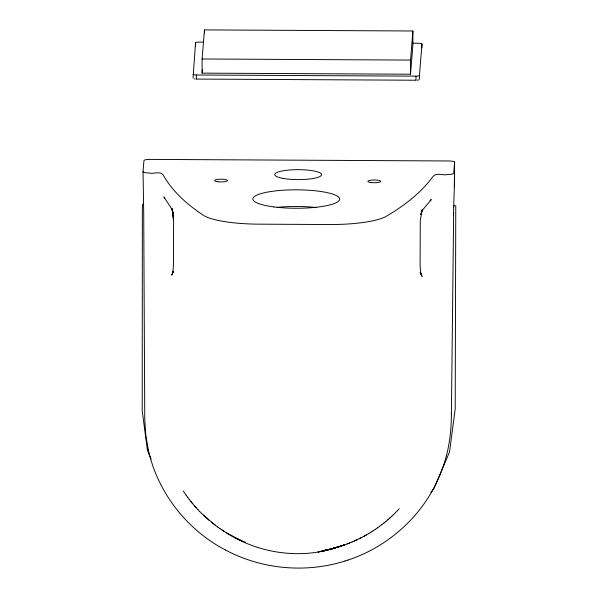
<?xml version="1.0" encoding="UTF-8"?>
<svg xmlns="http://www.w3.org/2000/svg" width="598" height="598" viewBox="0 0 598 598"><rect width="100%" height="100%" fill="white"/><g stroke="black" fill="none" stroke-linecap="round" stroke-linejoin="round"><path stroke-width="0.9" d="M203.671 42.129L199.014 42.107A3.409 0.725 0.1 0 0 195.553 42.809L193.034 78.114M195.553 42.809L195.561 46.659M193.027 74.264A3.409 0.725 0.1 0 0 196.368 75.004L196.368 78.854M202.102 73.128L202.124 58.985L204.464 29.9L412.904 30.991L412.874 45.134L410.534 74.219L202.102 73.128L202.393 69.488M204.456 33.436L204.464 29.9M410.534 74.219L410.564 60.077L412.904 30.991M415.954 79.953L415.961 76.155A3.409 0.725 0.1 0 0 419.422 75.453L421.956 43.998A3.409 0.725 0.1 0 0 418.607 43.258L412.097 43.22M419.422 75.453L419.4 79.302M421.956 43.998L421.941 47.795M453.62 215.437L453.628 212.933M453.665 207.521L454.375 185.948M454.375 186.875L454.532 162.058M453.628 213.008L453.665 207.401M440.524 473.549C448.268 454.712 451.43 434.283 451.393 413.98L451.393 413.816M454.375 186.113L454.585 162.252A5.958 1.263 0.1 0 0 449.659 160.974L149.052 159.397A5.958 1.263 0.1 0 0 143.924 160.623L143.042 171.648L143.722 213.807L144.776 420.312L145.763 434.843L148.244 449.487M451.393 413.98L453.628 215.317M454.585 162.252L453.703 173.278A5.958 1.263 0.1 0 1 447.64 174.511C443.424 175.872 436.57 172.254 433.244 176.171C420.985 193.012 404.151 205.742 386.375 216.252A59.591 12.655 0.1 0 1 329.289 224.527L259.106 224.16A59.591 12.655 0.1 0 1 203.402 215.287C187.413 204.673 172.523 191.681 163.015 174.751C160.047 170.699 152.901 174.437 148.895 172.949A5.958 1.263 0.1 0 1 143.042 171.648M173.338 271.903L172.411 273.211L173.024 271.896L172.852 272.546L173.502 264.608L173.577 223.017L172.882 212.91L173.57 219.197L171.91 208.545L173.211 213.351L172.007 209.001L172.217 209.621L163.852 196.959L164.831 198.207M173.039 271.873L171.798 275.147L173.024 272.023M347.901 560.079C388.483 546.759 422.943 515.611 439.455 476.128M439.395 476.27L440.584 473.407M142.735 204.075L142.346 207.999L142.227 411.088L147.437 450.287L151.107 459.055M430.896 492.475L433.871 488.656L449.554 451.871L455.205 408.927L455.773 205.847L453.852 205.734M397.356 510.737L399.255 508.696M395.525 512.621L397.461 510.617M393.663 514.467L395.629 512.508M391.765 516.276L393.768 514.355M389.836 518.047L391.869 516.164M387.863 519.782L389.933 517.935M385.852 521.486L387.96 519.677M383.811 523.145L385.957 521.374M381.733 524.775L383.909 523.041M379.618 526.36L381.823 524.67M377.465 527.907L379.708 526.255M375.29 529.409L377.555 527.802M430.5 200.203L430.029 200.524L431.315 199.605L421.381 211.438L422.098 210.317L420.783 214.592L422.188 209.861L420.274 220.468L420.095 265.908L420.865 273.847L420.7 273.174L422.076 276.463L420.424 272.539L421.493 274.519L419.975 272.613M373.077 530.875L375.38 529.312M370.835 532.295L373.167 530.777M368.57 533.678L370.924 532.198M368.652 533.58L363.95 536.301M366.35 534.918L359.241 538.738M361.685 537.445L354.442 540.988M356.916 539.792L352.013 542.042M352.08 541.952L347.109 544.001M349.636 542.954L342.116 545.78M344.68 544.83L331.897 548.755M225.461 550.003C261.782 569.378 305.877 573.422 345.113 560.976M345.053 560.999L347.961 560.057M418.705 79.908L417.142 80.192M339.642 546.512C300.6 560.468 255.981 553.479 222.067 529.985M323.092 551.012L339.589 546.594L323.092 551.012L334.476 548.082M326.695 549.951L318.061 551.976L329.304 549.383M327.562 549.764L329.349 549.3M324.991 550.22L326.74 549.876M322.359 550.713L324.116 550.399M202.124 58.985L410.564 60.077M196.368 75.004L415.961 76.155M196.376 79.078L415.946 80.229M195.195 79.026L194.201 78.876M245.554 542.408L235.889 537.998M242.07 541.197L226.567 532.833M225.521 550.033C186.748 529.828 157.409 492.176 148.207 449.337M224.355 531.532L219.855 528.497M217.679 526.965L219.915 528.595M217.739 527.07L211.348 522.136M215.594 525.5L203.41 515.177M209.375 520.559L201.519 513.346M199.657 511.477L201.593 513.458M197.833 509.571L199.732 511.596M197.908 509.69L194.298 505.646M196.129 507.747L190.919 501.587M192.668 503.755L189.282 499.509M187.697 497.394L189.372 499.636M186.15 495.256L187.779 497.529M186.24 495.383L183.28 491.025M277.158 207.357A43.415 9.224 0.1 0 1 316.103 207.506M337.773 546.953L330.515 549.196L344.62 544.913L337.773 546.953M217.739 181.74A6.503 1.383 0.1 0 0 227.584 180.596A6.503 1.383 0.1 0 0 217.934 179.348A6.503 1.383 0.1 0 0 217.739 181.74M273.884 206.908A43.415 9.224 0.1 0 0 339.642 199.261A43.415 9.224 0.1 0 0 275.17 190.941A43.415 9.224 0.1 0 0 273.884 206.908M282.959 178.383A23.412 4.971 0.1 0 0 321.208 175.588A23.412 4.971 0.1 0 0 290.419 169.929A23.412 4.971 0.1 0 0 282.959 178.383M370.939 182.54A6.503 1.383 0.1 0 0 380.791 181.396A6.503 1.383 0.1 0 0 371.134 180.148A6.503 1.383 0.1 0 0 370.939 182.54"/></g></svg>
